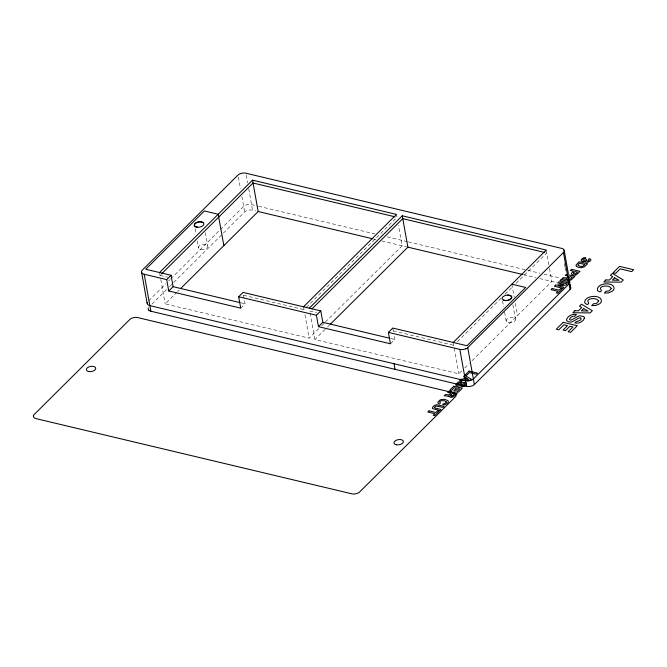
<?xml version="1.0" encoding="UTF-8"?>
<svg xmlns="http://www.w3.org/2000/svg" width="667" height="667" viewBox="0 0 667 667"><rect width="100%" height="100%" fill="white"/><g stroke="black" fill="none" stroke-linecap="round" stroke-linejoin="round"><path stroke-width="0.5" stroke-dasharray="3.33 2.5" d="M148.691 300.742L165.624 283.917M168.576 280.99L170.043 279.531M170.777 278.798L243.663 206.386A5.361 2.943 -10.2 0 1 245.589 205.144L248.391 204.419A6.12 3.36 -10.2 0 1 251.559 204.569L257.629 206.011M151.909 304.135L166.633 289.511M169.576 286.585L222.586 233.917M223.32 233.183L244.672 211.973A5.361 2.943 -10.2 0 1 246.598 210.739L249.4 210.005A6.12 3.36 -10.2 0 1 252.56 210.163L255.594 210.88M318.743 328.639L309.146 338.169L165.191 303.894L176.922 292.246M177.655 291.512L179.123 290.062M240.737 308.154L245.097 303.818L243.046 292.413M243.555 295.264L304.019 309.663L305.494 308.196M306.236 307.462L396.998 217.284L396.49 214.432M321.694 325.704L324.646 322.778M325.388 322.044L402.134 245.79L398.466 225.429M461.797 370.902L458.863 373.812L314.907 339.545L326.713 327.814M327.455 327.08L329.665 324.879M390.453 343.797L394.814 339.461L393.955 334.709M457.404 341.662L501.392 297.957M505.061 294.314L512.389 287.035M516.041 283.408L546.723 252.926M464.732 367.984L469.134 363.615M472.061 360.705L551.851 281.432L549.466 268.201M258.638 206.253L374.979 233.95M387.118 236.843L407.345 241.662M408.362 241.904L526.722 270.077M527.73 270.318L539.87 273.212M543.922 274.17L560.105 278.031M373.745 239.028L375.98 239.545M381.858 240.962L406.328 246.765M523.462 274.679L535.818 277.597M539.686 278.539L557.062 282.658M160.063 275.388L167.734 277.214M309.78 311.03L316.492 312.631M393.272 330.915L453.735 345.306M241.037 302.851L245.097 303.818M390.754 338.502L394.814 339.461M205.311 232.616L207.787 245.798M564.274 263.532L564.824 266.567M564.999 267.575L565.733 271.619M546.206 250.075L549.283 267.175M511.872 284.184L514.224 297.215M515.324 303.327L517.517 315.541M512.881 304.819L515.441 319.043M502.584 300.975L503.685 307.07M504.602 312.156L506.245 321.302M453.226 342.454L458.863 373.812M392.763 328.064L393.788 333.758M310.147 313.073L314.907 339.545M303.51 306.812L304.019 309.663M304.936 314.749L309.146 338.169M246.265 175.171L247.682 183.008M248.733 188.886L252.56 210.163M238.377 176.988L240.495 188.744M241.904 196.582L244.672 211.973M195.114 228.739L196.031 233.825M197.307 240.937L198.591 248.057M159.546 272.536L160.605 278.439M160.789 279.465L165.191 303.894M508.512 322.753A4.761 2.61 -10.2 0 0 515.549 319.568A4.761 2.61 -10.2 0 0 508.471 318.184A4.761 2.61 -10.2 0 0 508.512 322.753M200.859 249.508A4.761 2.61 -10.2 0 0 207.896 246.323A4.761 2.61 -10.2 0 0 200.817 244.939A4.761 2.61 -10.2 0 0 200.859 249.508"/><path stroke-width="1" d="M569.376 280.84L569.91 282.358A5.361 2.943 -10.2 0 1 569.084 283.859L473.37 378.948A5.361 2.943 -10.2 0 1 471.452 380.182L468.651 380.915A6.12 3.36 -10.2 0 1 465.483 380.757L149.85 305.619A6.12 3.36 -10.2 0 1 147.665 304.494L147.124 302.968A5.361 2.943 -10.2 0 1 147.324 302.334M159.546 272.536L252.526 180.157L396.49 214.432L303.51 306.812M161.522 273.929L253.043 183.008L394.972 216.8M511.872 284.184L525.688 287.469L467.033 345.739L392.763 328.064L388.402 332.391L390.453 343.797L318.476 326.663L322.836 322.328L320.777 310.922L243.046 292.413L238.686 296.748L240.737 308.154L168.751 291.012L166.7 279.615L171.06 275.279L145.731 269.251L204.385 210.972L218.201 214.265L223.845 245.623M168.751 291.012L173.112 286.685L171.06 275.279M180.582 288.603L258.171 211.514L252.526 180.157M309.263 308.179L402.251 215.8L546.206 250.075L453.226 342.454M311.989 308.829L402.76 218.651L544.689 252.443M318.476 326.663L316.416 315.258L320.777 310.922M330.407 324.145L407.887 247.157L402.251 215.8M465.808 348.824A5.361 2.943 -10.2 0 0 467.734 347.59L563.44 252.501A5.361 2.943 -10.2 0 0 564.265 251L563.732 249.475A6.12 3.36 -10.2 0 0 561.539 248.357L245.915 173.212A6.12 3.36 -10.2 0 0 242.746 173.053L239.945 173.787A5.361 2.943 -10.2 0 0 238.019 175.021L142.313 270.11A5.361 2.943 -10.2 0 0 141.487 271.611L147.115 303.293M573.787 272.586L574.846 271.527L577.339 272.119L576.28 273.178A1.926 1.059 -10.2 0 1 575.379 273.753A1.659 0.909 -10.2 0 1 573.728 273.603A1.659 0.909 -10.2 0 1 573.753 272.578M451.067 394.781L452.359 393.488L454.636 394.03L453.31 395.356M568.718 277.889L570.018 276.597L572.294 277.138L570.96 278.464A1.984 1.084 -10.2 0 1 569.501 279.273M577.564 273.712L579.948 271.344L571.477 269.326L570.343 270.46L573.387 271.186L571.494 273.362A2.91 1.592 -10.2 0 0 571.444 273.87A2.093 1.151 -10.2 0 0 571.661 274.245L572.728 274.771A6.353 3.485 -10.2 0 0 573.253 274.904L574.554 275.021A2.393 1.317 -10.2 0 0 575.596 274.862M148.666 310.088A6.12 3.36 -10.2 0 0 150.859 311.206L466.483 386.351A6.12 3.36 -10.2 0 0 469.651 386.501L472.453 385.776A5.361 2.943 -10.2 0 0 474.379 384.534L570.085 289.445A5.361 2.943 -10.2 0 0 570.919 287.952L570.377 286.426A6.12 3.36 -10.2 0 0 570.102 286.168M465.808 348.824L463.006 349.55A6.12 3.36 -10.2 0 1 459.838 349.4L388.402 332.391M569.443 279.131L569.084 279.098A2.451 1.342 -10.2 0 1 568.809 279.039L568.526 278.931M451.792 396.023L451.517 396.006A2.451 1.342 -10.2 0 1 451.15 395.931L450.875 395.823M258.171 211.514L372.728 238.786M407.887 247.157L522.453 274.437M141.629 272.561L142.021 273.137A6.12 3.36 -10.2 0 0 144.214 274.254L166.7 279.615M238.686 296.748L316.416 315.258M173.112 286.685L240.028 302.61M322.836 322.328L389.745 338.261M578.522 265.666L578.072 265.183A1.934 1.067 -10.2 0 1 578.114 264.641L579.465 263.207L584.992 264.524L582.9 266.266A1.459 0.8 -10.2 0 1 582.208 266.441M576.496 266.291L576.138 265.791A3.443 1.893 -10.2 0 1 576.13 264.982L579.106 261.756L587.569 263.765L584.509 266.7L582.066 267.592A4.569 2.51 -10.2 0 1 580.423 267.642A7.954 4.369 -10.2 0 1 578.914 267.409A6.97 3.827 -10.2 0 1 576.446 266.308M148.666 310.08L148.132 308.563A5.361 2.943 -10.2 0 1 148.324 307.929M564.124 250.05L568.359 273.57M570.268 284.209L570.518 285.601M563.44 252.501L570.085 289.445M467.734 347.59L474.379 384.534M459.838 349.4L466.483 386.351M394.039 363.757L395.047 369.343M144.214 274.254L150.859 311.206M582.208 266.416A5.386 2.96 -10.2 0 1 578.606 265.624M577.522 273.703A3.785 2.076 -10.2 0 1 575.621 274.887M568.201 278.948A2.218 1.217 -10.2 0 1 568.776 277.906M450.542 395.839A2.218 1.217 -10.2 0 1 451.125 394.797M453.26 395.348A1.984 1.084 -10.2 0 1 451.842 396.165M507.654 295.106A4.852 2.668 -10.2 0 1 511.306 298.591A4.852 2.668 -10.2 0 1 503.443 300.075M197.565 227.247A4.852 2.668 -10.2 0 1 195.148 223.32A4.852 2.668 -10.2 0 1 203.043 222.586M466.558 383.592L466.15 384.659A6.803 3.735 -10.2 0 1 465.483 385.359L464.449 386.06A4.085 2.243 -10.2 0 1 463.523 386.443L463.19 386.543A2.793 1.534 -10.2 0 1 462.189 386.702L460.822 386.593L462.506 385.551A1.351 0.742 -10.2 0 0 463.073 385.468L464.107 384.909A3.885 2.134 -10.2 0 0 464.415 384.617L464.732 383.875A1.009 0.55 -10.2 0 0 464.457 383.583A1.251 0.684 -10.2 0 0 464.124 383.492L459.121 385.943A2.243 1.234 -10.2 0 1 458.296 386.06L456.653 385.776A2.818 1.551 -10.2 0 1 456.103 385.409L455.978 385.259A3.36 1.843 -10.2 0 1 455.794 384.726L458.129 382.041L461.797 381.516L460.705 382.6L459.871 382.566A1.251 0.692 -10.2 0 0 459.438 382.641L457.612 384.459A1.059 0.584 -10.2 0 0 457.845 384.709A1.351 0.742 -10.2 0 0 458.246 384.834L463.065 382.449A2.193 1.209 -10.2 0 1 463.949 382.308L465.891 382.7A2.835 1.559 -10.2 0 1 466.358 383.083L466.558 383.592M584.425 317.967L583.4 320.135L580.907 322.069A6.812 3.735 -10.2 0 1 579.365 322.72L578.806 322.878A4.652 2.551 -10.2 0 1 577.138 323.145L574.862 322.961C575.538 320.727 582.583 321.319 580.915 317.942A2.084 1.142 -10.2 0 0 580.365 317.792L578.848 318.051L572.028 321.878A3.744 2.051 -10.2 0 1 570.652 322.069L568.326 321.752L566.783 320.744A5.594 3.077 -10.2 0 1 566.475 319.843C567.5 315.816 572.594 313.598 576.488 314.507L574.671 316.308L573.27 316.258A2.093 1.151 -10.2 0 0 572.553 316.383L570.427 317.675L569.51 319.41A1.768 0.967 -10.2 0 0 569.893 319.818A2.243 1.234 -10.2 0 0 570.577 320.035L570.752 320.052A1.367 0.75 -10.2 0 0 571.302 320.027L578.606 316.058A3.66 2.009 -10.2 0 1 580.073 315.825L583.308 316.466A4.719 2.593 -10.2 0 1 584.084 317.117L584.425 317.967M33.367 416L33.9 417.525A6.12 3.36 -10.2 0 0 36.093 418.643L351.717 493.788A6.12 3.36 -10.2 0 0 354.886 493.947L357.687 493.213A5.361 2.943 -10.2 0 0 359.613 491.979L455.319 396.89A5.361 2.943 -10.2 0 0 456.145 395.389L455.611 393.863A6.12 3.36 -10.2 0 0 453.418 392.746L137.794 317.6A6.12 3.36 -10.2 0 0 134.626 317.442L131.824 318.176A5.361 2.943 -10.2 0 0 129.898 319.41L34.192 414.499A5.361 2.943 -10.2 0 0 33.367 416M434.375 407.337L435.151 408.071L440.929 409.463L439.77 410.622L432.733 408.613A2.91 1.601 -10.2 0 1 432.399 407.904L433.275 406.37L435.234 405.086A2.926 1.609 -10.2 0 1 436.585 404.777L444.164 406.253L443.005 407.404L436.16 406.011L434.375 407.337M585.209 261.222L585.293 261.581A2.109 1.159 -10.2 0 0 585.768 261.998L587.035 262.264A2.343 1.284 -10.2 0 0 587.835 262.214L590.045 261.181A5.644 3.102 -10.2 0 0 590.437 260.797L590.704 260.43A2.693 1.484 -10.2 0 0 590.837 259.663L590.754 259.488A3.052 1.676 -10.2 0 0 590.345 259.046A4.961 2.726 -10.2 0 0 589.303 258.629L588.311 259.605L589.128 260.013A1.009 0.55 -10.2 0 1 589.194 260.222L588.477 260.964A1.051 0.575 -10.2 0 1 588.136 261.08A1.192 0.65 -10.2 0 1 587.66 261.13L586.66 260.839A0.992 0.542 -10.2 0 1 586.543 260.589C587.652 258.062 584.234 261.397 582.925 260.105A1.226 0.675 -10.2 0 1 582.775 259.897L582.758 259.738A1.426 0.784 -10.2 0 1 582.916 259.355A1.984 1.092 -10.2 0 1 583.266 259.054C584.759 258.979 587.535 257.537 584.609 257.645A2.61 1.434 -10.2 0 0 583.625 257.804L581.265 259.405L581.407 260.98A3.11 1.709 -10.2 0 0 581.957 261.306L583.442 261.572A2.234 1.226 -10.2 0 0 584.434 261.431L585.209 261.222M449.099 396.073L449.108 396.29A1.918 1.051 -10.2 0 0 449.341 396.673L449.55 396.823A2.96 1.626 -10.2 0 0 450.333 397.148L450.584 397.198A2.635 1.442 -10.2 0 0 451.326 397.257A3.152 1.734 -10.2 0 0 452.326 397.148A2.601 1.426 -10.2 0 0 453.31 396.832A2.443 1.342 -10.2 0 0 453.702 396.615L457.228 393.272L448.758 391.254L447.64 392.363L450.959 393.155L448.933 394.914L446.757 394.706A5.028 2.76 -10.2 0 0 446.081 394.589A6.453 3.543 -10.2 0 0 445.531 394.547L444.197 395.789L445.523 395.823A12.048 6.612 -10.2 0 1 445.915 395.906L447.807 396.215A1.509 0.825 -10.2 0 0 448.257 396.156L449.099 396.073M566.75 279.181L566.758 279.398A1.918 1.051 -10.2 0 0 567 279.781L567.2 279.932A2.96 1.626 -10.2 0 0 567.984 280.257L568.234 280.307A2.635 1.442 -10.2 0 0 568.984 280.365A3.152 1.734 -10.2 0 0 569.977 280.257A2.601 1.426 -10.2 0 0 570.96 279.94A2.443 1.342 -10.2 0 0 571.352 279.723L574.879 276.38L566.408 274.362L565.291 275.471L568.617 276.263L566.591 278.022L564.407 277.805A5.028 2.76 -10.2 0 0 563.732 277.697A6.453 3.543 -10.2 0 0 563.181 277.655L561.847 278.898L563.181 278.931A12.048 6.612 -10.2 0 1 563.565 279.014L565.466 279.323A1.509 0.825 -10.2 0 0 565.916 279.265L566.75 279.181M446.398 401.993L445.164 403.327A1.768 0.975 -10.2 0 1 444.556 403.518C440.128 404.36 444.747 405.786 446.848 403.668A6.47 3.552 -10.2 0 0 447.815 402.793L448.266 402.051A4.044 2.226 -10.2 0 0 448.307 401.342A4.427 2.426 -10.2 0 0 447.907 400.625L444.572 399.35L441.229 399.55A3.985 2.193 -10.2 0 0 440.003 400.025L437.936 402.134A3.785 2.076 -10.2 0 0 437.961 402.768L438.036 402.96A4.327 2.376 -10.2 0 0 438.461 403.493C439.428 404.694 441.237 403.043 439.828 402.293A1.834 1.009 -10.2 0 1 439.82 401.918L439.953 401.642A2.91 1.601 -10.2 0 1 440.353 401.209L440.52 401.084A2.143 1.176 -10.2 0 1 441.129 400.767L444.389 400.692L446.398 401.993M598.683 301.075L596.623 303.31A2.951 1.617 -10.2 0 1 595.598 303.627L593.588 303.735L591.687 305.628L595.781 305.478L599.433 303.877A10.78 5.92 -10.2 0 0 601.042 302.418C604.119 294.13 583.967 294.556 584.742 302.693A7.22 3.96 -10.2 0 0 585.451 303.585L587.102 304.519C591.321 303.335 585.484 301.259 588.886 299.566A3.577 1.959 -10.2 0 1 589.895 299.041C592.68 298.216 597.14 298.274 598.683 301.075M611.347 288.494L609.288 290.72A2.951 1.617 -10.2 0 1 608.262 291.045L606.261 291.154L604.352 293.046L608.446 292.896L612.098 291.296A10.78 5.92 -10.2 0 0 613.707 289.837C616.783 281.541 596.631 281.974 597.407 290.112A7.22 3.96 -10.2 0 0 598.116 290.995L599.766 291.929C603.985 290.754 598.157 288.678 601.551 286.985A3.577 1.959 -10.2 0 1 602.559 286.46C605.353 285.634 609.805 285.693 611.347 288.494M429.023 410.864L427.872 412.006L434.842 413.665L433.2 415.291L434.701 415.649L439.128 411.247L437.635 410.889L435.985 412.523L429.023 410.864M453.818 386.226L449.675 390.345L451.192 390.712L454.227 387.702L456.403 388.219L453.743 390.862L455.219 391.212L457.87 388.569L459.671 388.994L456.778 391.871L458.279 392.229L462.289 388.244L453.818 386.226M460.855 379.24L459.613 380.465L470.018 380.557L471.311 379.281L464.799 375.321L463.598 376.513L464.966 377.297L462.948 379.298L460.855 379.24M469.051 371.094L465.199 374.921L466.725 375.279L469.435 372.595L476.38 374.245L477.522 373.111L469.051 371.094M552.159 288.519L551.009 289.661L557.979 291.321L556.345 292.946L557.845 293.305L562.273 288.903L560.772 288.544L559.129 290.178L552.159 288.519M555.553 285.151L554.41 286.285L562.881 288.302L563.948 287.244L558.037 285.835L566.125 285.076L567.325 283.884L558.854 281.874L557.787 282.925L563.807 284.359L555.553 285.151M561.039 279.706L559.905 280.832L568.367 282.85L569.501 281.716L561.039 279.706M466.116 377.956L464.724 379.331L468.743 379.448L466.116 377.956M563.19 322.353L556.278 329.215L558.821 329.823L563.865 324.804L567.492 325.671L563.065 330.073L565.516 330.657L569.943 326.255L572.945 326.963L568.117 331.757L570.618 332.358L577.305 325.713L563.19 322.353M574.912 310.705L572.853 312.756L590.195 312.906L592.346 310.772L581.482 304.177L579.49 306.153L581.766 307.47L578.406 310.814L574.912 310.705M605.878 279.94L603.81 281.999L621.152 282.149L623.303 280.007L612.439 273.42L610.455 275.396L612.723 276.713L609.363 280.048L605.878 279.94M619.535 266.366L613.115 272.745L615.658 273.353L620.168 268.868L631.749 271.619L633.65 269.726L619.535 266.366M583.683 308.563L581.366 310.864L588.061 311.055L583.683 308.563M614.64 277.805L612.331 280.098L619.018 280.29L614.64 277.805M88.711 371.536A4.761 2.61 -10.2 0 0 95.748 368.359A4.761 2.61 -10.2 0 0 88.669 366.975A4.761 2.61 -10.2 0 0 88.711 371.536M396.373 444.789A4.761 2.61 -10.2 0 0 403.402 441.604A4.761 2.61 -10.2 0 0 396.323 440.22A4.761 2.61 -10.2 0 0 396.373 444.789M504.494 300.4A4.761 2.61 -10.2 0 0 511.522 297.215A4.761 2.61 -10.2 0 0 504.444 295.831A4.761 2.61 -10.2 0 0 504.494 300.4M197.115 227.197A4.761 2.61 -10.2 0 0 203.86 223.795A4.761 2.61 -10.2 0 0 196.523 222.711A4.761 2.61 -10.2 0 0 197.115 227.197"/></g></svg>
